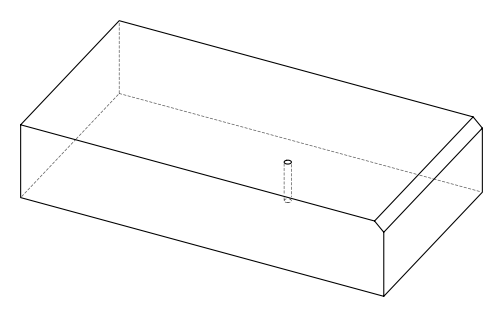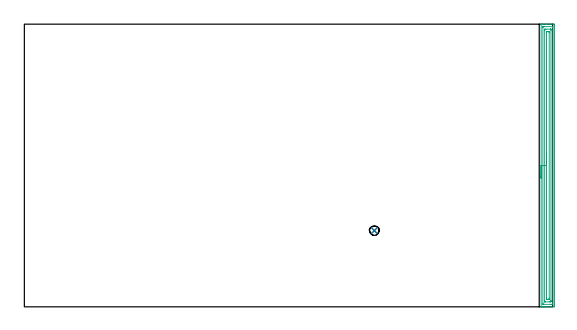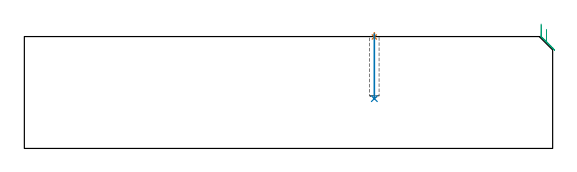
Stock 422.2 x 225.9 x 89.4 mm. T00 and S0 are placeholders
(PLAN: 3 operations, 2 tool changes, 7.7 min)
(1 SPOT_DRILL | STEP1POCKET | NXT0321_9005460120000 | 0.03 min | 0 mm3)
(2 DRILL_BLIND_HOLE_INTO_CENTER | STEP1POCKET | UGT0301_195 | 0.21 min | 2162 mm3)
(3 AREA_MILL | FG_CHAMFER_SURFACE | UGT0205_001 | 7.48 min | 12931 mm3)
(TOOL NXT0321_9005460120000 | NC Spot Drill, 142deg, 12mm, Carbide, Uncoated | D12 PA142 FL30 Z2)
(TOOL UGT0301_195 | Twist Drill 7.6 mm | D7.6 PA118 FL73 Z2)
(TOOL UGT0205_001 | Chamfer Mill 20 x 3 x 45 deg. | D20 FL50 Z2)
(OP 1 SPOT_DRILL)
G17 G21 G94 G90
T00 M6
G54
G17 G0 G90 X279.7 Y60.9 S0 M3
G43 Z99.4 H0
G94 G81 G98 Z89.073 F250. R92.4
G80
M5
M2
(OP 2 DRILL_BLIND_HOLE_INTO_CENTER)
G17 G21 G94 G90
T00 M6
G54
G17 G0 G90 X279.7 Y60.9 S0 M3
G43 Z99.4 H0
G94 G81 G98 Z39.8 F250. R91.4
G80
M5
M2
(OP 3 AREA_MILL)
G17 G21 G94 G90
T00 M6
G54
G17 G0 G90 X413. Y102.95 S1061 M3
G43 Z99.4 H0
G94 G1 Y102.988 Z98.528 F250.
Y103.102 Z97.663
Y103.291 Z96.812
Y103.553 Z95.98
Y103.887 Z95.174
Y104.29 Z94.4
Y104.758 Z93.664
Y105.29 Z92.972
Y105.879 Z92.329
Y106.522 Z91.74
Y107.214 Z91.208
Y107.95 Z90.74
Y108.724 Z90.337
Y109.53 Z90.003
Y110.362 Z89.741
Y111.213 Z89.552
Y112.078 Z89.438
Y112.95 Z89.4
Y225.751
X413.003 Y225.891 Z89.388
X413.015 Y225.893 Z89.376
X413.326 Y225.9 Z89.073
X413.78 Z88.619
X414.372 Z88.023
X416.436 Z85.962
X417.024 Z85.371
X417.614 Z84.782
X422.918 Z79.479
X423.212 Y225.897 Z79.185
X423.691 Y225.891 Z78.706
X423.694 Y225.791 Z78.703
X423.699 Y225.305 Z78.701
X423.7 Y224.813 Z78.7
Y0.995
X423.699 Y0.595 Z78.701
X423.695 Y0.109 Z78.703
X423.691 Y0.009 Z78.706
X423.212 Y0. Z79.185
X417.024 Z85.371
X416.436 Z85.962
X416.14 Z86.257
X414.372 Z88.023
X413.78 Z88.619
X413.326 Z89.073
X413.015 Z89.375
X413.003 Y0.008 Z89.388
X413. Y0.149 Z89.4
Y112.95
X414.414 Z87.986
Y223.522
X414.416 Y223.734 Z87.984
X414.419 Y223.839 Z87.981
X414.421 Y223.883 Z87.979
X414.506 Y223.89 Z87.894
X414.883 Y223.898 Z87.517
X415.256 Y223.899 Z87.144
X415.765 Y223.9 Z86.635
X421.954 Y223.899 Z80.446
X422.171 Y223.896 Z80.229
X422.267 Y223.891 Z80.133
X422.279 Y223.888 Z80.121
X422.281 Y223.874 Z80.119
X422.284 Y223.831 Z80.116
X422.285 Y223.742 Z80.115
X422.286 Y223.564 Z80.114
Y2.378
X422.284 Y2.166 Z80.116
X422.281 Y2.061 Z80.119
X422.279 Y2.016 Z80.121
X422.194 Y2.01 Z80.206
X421.817 Y2.002 Z80.583
X421.444 Y2.001 Z80.956
X420.935 Y2. Z81.465
X414.746 Y2.001 Z87.654
X414.529 Y2.004 Z87.871
X414.433 Y2.009 Z87.967
X414.421 Y2.012 Z87.979
X414.419 Y2.026 Z87.981
X414.416 Y2.069 Z87.984
X414.415 Y2.158 Z87.985
X414.414 Y2.336 Z87.986
Y112.95
X415.828 Z86.572
X415.829 Y220.846 Z86.571
Y221.16
X415.834 Y221.738 Z86.566
X415.835 Y221.886 Z86.565
X415.984 Y221.896 Z86.416
X416.14 Y221.898 Z86.26
X416.864 Y221.9 Z85.536
X420.4 Z82.
X420.56 Y221.899 Z81.84
X420.72 Y221.897 Z81.68
X420.827 Y221.893 Z81.573
X420.862 Y221.89 Z81.538
X420.865 Y221.878 Z81.535
X420.868 Y221.843 Z81.532
X420.87 Y221.738 Z81.53
X420.871 Y221.424 Z81.529
X420.872 Y220.846 Z81.528
X420.871 Y5.054 Z81.529
Y4.74
X420.866 Y4.162 Z81.534
X420.865 Y4.014 Z81.535
X420.716 Y4.004 Z81.684
X420.56 Y4.002 Z81.84
X419.836 Y4. Z82.564
X416.3 Z86.1
X416.14 Y4.001 Z86.26
X415.98 Y4.003 Z86.42
X415.873 Y4.007 Z86.527
X415.839 Y4.01 Z86.562
X415.835 Y4.022 Z86.565
X415.832 Y4.057 Z86.568
X415.83 Y4.162 Z86.57
X415.829 Y4.476 Z86.571
X415.828 Y5.054 Z86.572
Y112.95
X417.243 Z85.157
Y219.063
X417.244 Y219.733 Z85.156
X417.247 Y219.83 Z85.153
X417.249 Y219.881 Z85.151
X417.287 Y219.89 Z85.113
X417.493 Y219.895 Z84.907
X417.908 Y219.9 Z84.492
X417.962 Z84.438
X418.846 Z83.554
X419.222 Y219.897 Z83.178
X419.409 Y219.893 Z82.991
X419.45 Y219.89 Z82.95
X419.453 Y219.859 Z82.947
X419.455 Y219.803 Z82.945
X419.457 Y219.284 Z82.943
Y219.063
Y6.837
X419.456 Y6.167 Z82.944
X419.453 Y6.07 Z82.947
X419.451 Y6.019 Z82.949
X419.413 Y6.01 Z82.987
X419.207 Y6.005 Z83.193
X418.792 Y6. Z83.608
X418.738 Z83.662
X417.854 Z84.546
X417.478 Y6.003 Z84.922
X417.291 Y6.007 Z85.109
X417.25 Y6.01 Z85.15
X417.247 Y6.041 Z85.153
X417.245 Y6.097 Z85.155
X417.243 Y6.616 Z85.157
Y6.837
Y112.95
Y113.822 Z85.195
Y114.686 Z85.309
Y115.538 Z85.498
Y116.37 Z85.76
Y117.176 Z86.094
Y117.95 Z86.497
Y118.686 Z86.966
Y119.378 Z87.497
Y120.021 Z88.086
Y120.61 Z88.729
Y121.141 Z89.422
Y121.61 Z90.157
Y122.013 Z90.931
Y122.347 Z91.737
Y122.609 Z92.569
Y122.798 Z93.421
Y122.912 Z94.286
Y122.95 Z95.157
G0 Z99.4
M5
M2
